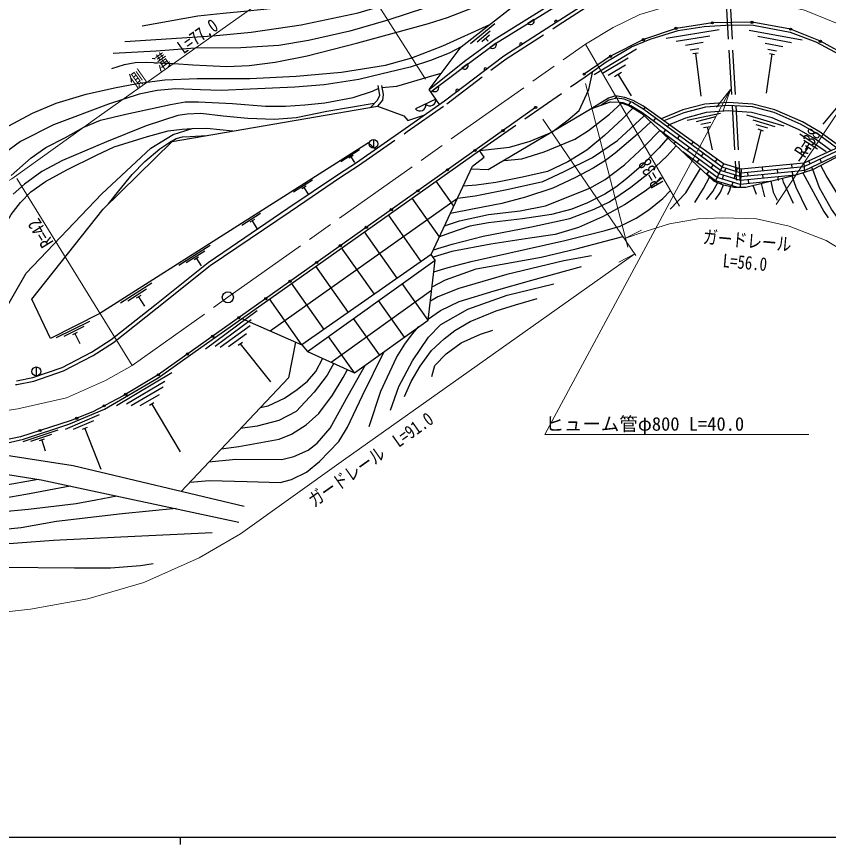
# Model space of a CAD drawing. Units: millimetres, scale not verified. Extents: x 40000 to 680000, y 20000 to 380000.
# Drawn here: x 145912 to 255617, y 204000 to 315857 of the extents above; entities that cross this region are included whole.
import ezdxf
from ezdxf.enums import TextEntityAlignment as Align

# ---------------------------------------------------------------- set-up
doc = ezdxf.new("R2010")
doc.units = ezdxf.units.MM
doc.header["$LTSCALE"] = 1000
doc.linetypes.add('CHAIN', pattern=[18.5, 12, -1.5, 3.5, -1.5])
doc.linetypes.add('DASHED', pattern=[7.5, 6, -1.5])
for name, color, linetype, lineweight in [('M-BGD', 7, 'Continuous', 25), ('M-BMK', 2, 'CHAIN', 13), ('M-BMK-SRVR', 3, 'Continuous', 25), ('M-STR-HTXT', 7, 'Continuous', 13), ('M-TTL-BAND', 7, 'Continuous', 25)]:
    doc.layers.add(name, color=color, linetype=linetype, lineweight=lineweight)
doc.styles.add('ＭＳ ゴシック', font='')
doc.styles.get('ＭＳ ゴシック').set_extended_font_data('MS Gothic')

# ---------------------------------------------------------------- blocks, each defined once
blk = doc.blocks.new('open_arrow')
at = {"color": 0, "linetype": 'Continuous', "lineweight": -2}
blk.add_lwpolyline([(7.5, 1.25), (0, 0), (7.5, -1.25)], dxfattribs=at)

msp = doc.modelspace()

# ---------------------------------------------------------------- linework, layer by layer
at = {"layer": 'M-BGD', "linetype": 'DASHED'}
for p, q in [((240908, 333774), (243158, 293807)), ((241409, 333774), (243657, 293835)), ((208459, 297751), (222724, 307718)), ((243158, 293807), (243657, 293835))]:
    msp.add_line(p, q, dxfattribs=at)
at = {"layer": 'M-BGD'}
for p, q in [((215830, 315447), (214989, 314924)), ((207230, 312239), (210522, 314934)), ((218661, 314998), (218999, 315214)), ((208156, 312456), (209910, 313921)), ((208767, 312497), (209798, 313382)), ((233691, 312930), (240867, 314088)), ((235044, 312541), (239611, 313251)), ((244926, 314040), (252074, 312719)), ((246070, 313219), (250610, 312353)), ((209282, 312939), (209653, 312537)), ((210700, 312271), (209904, 311682)), ((213940, 311963), (214278, 312180)), ((236320, 311986), (238705, 312375)), ((247085, 312267), (249462, 311832)), ((223972, 308023), (229659, 311491)), ((236933, 311344), (238092, 311529)), ((247447, 311456), (248600, 311241)), ((225074, 308190), (228567, 310292)), ((237303, 310857), (237994, 310954)), ((237649, 310906), (238354, 305090)), ((247974, 310804), (247220, 305527)), ((247632, 310874), (248316, 310733)), ((206891, 309457), (206094, 308868)), ((209144, 308573), (209464, 308816)), ((225836, 307937), (228181, 309339)), ((226714, 307766), (227635, 308365)), ((227175, 308066), (228952, 305165)), ((202907, 306441), (202117, 305842)), ((205339, 305680), (205659, 305923)), ((258585, 305826), (254863, 301303)), ((202563, 304709), (199810, 303388)), ((226803, 304756), (227037, 305098)), ((228636, 303893), (228925, 304316)), ((230665, 303317), (230844, 303580)), ((230318, 302809), (230382, 302904)), ((231992, 301715), (232275, 302128)), ((236546, 301839), (241023, 302792)), ((237770, 301691), (240411, 302352)), ((244565, 302578), (249589, 301076)), ((233884, 300939), (234093, 301244)), ((238391, 301324), (239737, 301586)), ((238741, 300869), (239697, 301024)), ((239219, 300946), (239886, 297837)), ((245402, 301901), (248357, 301015)), ((245808, 301273), (247360, 300830)), ((233320, 300113), (233602, 300526)), ((246476, 300504), (245402, 296080)), ((246844, 300386), (246108, 300621)), ((251755, 300031), (255289, 297643)), ((194144, 299260), (194144, 298060)), ((234755, 298667), (234930, 298923)), ((235212, 299337), (235494, 299750)), ((237104, 298560), (237341, 298908)), ((252298, 299151), (254118, 297967)), ((192268, 297848), (189738, 296237)), ((236539, 297734), (236822, 298147)), ((252884, 298192), (251587, 296318)), ((252496, 298444), (253271, 297941)), ((191395, 297079), (190804, 296703)), ((191100, 296891), (191583, 296132)), ((236230, 297282), (236257, 297321)), ((237867, 296132), (238149, 296545)), ((238431, 296958), (238714, 297371)), ((240323, 296182), (240589, 296571)), ((254695, 296156), (254484, 296609)), ((239759, 295356), (240041, 295769)), ((241421, 295973), (240296, 293581)), ((241594, 294868), (241743, 295345)), ((243177, 294908), (243326, 295385)), ((246730, 295000), (246686, 295505)), ((250710, 295406), (250668, 295887)), ((252289, 296043), (252378, 294831)), ((253127, 295969), (252952, 296347)), ((253491, 295186), (253338, 295516)), ((239194, 294529), (239476, 294943)), ((241297, 293913), (241446, 294390)), ((242881, 293953), (243029, 294430)), ((243828, 295230), (243669, 292796)), ((244784, 294299), (244741, 294797)), ((246817, 294003), (246774, 294502)), ((248764, 294705), (248720, 295203)), ((248851, 293708), (248807, 294207)), ((250797, 294410), (250754, 294908)), ((185887, 293751), (183356, 292140)), ((204993, 290225), (202600, 293611)), ((241088, 293238), (241149, 293435)), ((242584, 292998), (242732, 293475)), ((244871, 293302), (244828, 293800)), ((246548, 293312), (246972, 291518)), ((246871, 293391), (246861, 293505)), ((185030, 292956), (184439, 292580)), ((184735, 292768), (185298, 291882)), ((245891, 291799), (245451, 293041)), ((180174, 273385), (205501, 291310)), ((203051, 286078), (199350, 291314)), ((178885, 289258), (176354, 287647)), ((200605, 282770), (196160, 289059)), ((178044, 288438), (177453, 288062)), ((177749, 288250), (178393, 287238)), ((197356, 280499), (192923, 286772)), ((172065, 284917), (167847, 282232)), ((171350, 284178), (168820, 282567)), ((194260, 278336), (189839, 284592)), ((170509, 283358), (169919, 282982)), ((170214, 283170), (170858, 282157)), ((201938, 283701), (184471, 271495)), ((185233, 270614), (202470, 282958)), ((190756, 275887), (186348, 282125)), ((164176, 279824), (159958, 277139)), ((187477, 273596), (183083, 279818)), ((201533, 274856), (198015, 279768)), ((163493, 279034), (160963, 277423)), ((188407, 269173), (202003, 278905)), ((162684, 278163), (162094, 277787)), ((162389, 277975), (163194, 276710)), ((184471, 271495), (180087, 277702)), ((198324, 272559), (194807, 277471)), ((178415, 276113), (171423, 270919)), ((155754, 274676), (151285, 272433)), ((177592, 274860), (172732, 271289)), ((177463, 274056), (173410, 271128)), ((194969, 270158), (191452, 275068)), ((154995, 273959), (152314, 272614)), ((154102, 273175), (153476, 272861)), ((153789, 273018), (154462, 271678)), ((177004, 272984), (174572, 271227)), ((176423, 271824), (175856, 271414)), ((191580, 267732), (188064, 272642)), ((176139, 271619), (180215, 266517)), ((148577, 268510), (148577, 267310)), ((166898, 267726), (159415, 263270)), ((165952, 266563), (160754, 263505)), ((165742, 265776), (161412, 263275)), ((165176, 264756), (162579, 263256)), ((164481, 263662), (163874, 263311)), ((164178, 263487), (168011, 257030)), ((157065, 262025), (152465, 260066)), ((156321, 261219), (153561, 260044)), ((151509, 259975), (146758, 258416)), ((155439, 260355), (154795, 260080)), ((155117, 260217), (157306, 254723)), ((150652, 259378), (147802, 258443)), ((149653, 258735), (148988, 258516)), ((149320, 258626), (149788, 257200))]:
    msp.add_line(p, q, dxfattribs=at)
for points in [[(233785, 340308), (231825, 337215), (229091, 332873), (227518, 330714), (225417, 328322), (223512, 326536), (221969, 325356), (219558, 323791), (216151, 322208), (208865, 319618), (196073, 315390), (190928, 313884), (185348, 312615), (181350, 311959), (176228, 311638), (170068, 311576), (164759, 311192), (158968, 310851)], [(160527, 312484), (172456, 313268), (177625, 313764), (184373, 314739), (192055, 316382), (199304, 318566), (204251, 320023), (213866, 322903), (217742, 324395), (219971, 325715), (221914, 327142), (224045, 329272), (226780, 332621), (228749, 335342), (231300, 338753)], [(229079, 337565), (227403, 335245), (225260, 332718), (222991, 330249), (221153, 328440), (220396, 327825), (218669, 326535), (216401, 325371), (213110, 324006), (205615, 321579), (198750, 319292), (195518, 318662), (191903, 318023), (182366, 317109), (177138, 316583), (173813, 316285), (170406, 315913), (162885, 314558)], [(201643, 306007), (206005, 311783), (216865, 320284), (225342, 321989)], [(203069, 303994), (201643, 306007), (206426, 309809), (210437, 312753), (218894, 318030), (220948, 319344), (225054, 321095), (225823, 319591)], [(191829, 296159), (198425, 300730), (203749, 304472), (211766, 310565), (218830, 315106), (227161, 320449)], [(201885, 305665), (206493, 309162), (210640, 312226), (219078, 317461), (221236, 318847), (225259, 320695)], [(158803, 308855), (160517, 309370), (161944, 309637), (163519, 309707), (167147, 309508), (169752, 309340), (171567, 309227), (174323, 309089), (177330, 309239), (180862, 309690), (185170, 310555), (192032, 312301), (196495, 313535), (201595, 314925), (204143, 315726), (210786, 318320)], [(144174, 300715), (148060, 302782), (151255, 304157), (155312, 305368), (159129, 306247), (162197, 306807), (165940, 307289), (170329, 307480), (177416, 307504), (183701, 307814), (189807, 308332), (195765, 309310), (199324, 310267), (203498, 311911), (209856, 314797)], [(272865, 300351), (269163, 302595), (260796, 308760), (258664, 310262), (254535, 312510), (250502, 314156), (245300, 315085), (239938, 315003), (235032, 314263), (230616, 312743), (226163, 310490), (222612, 308076)], [(222724, 307718), (225568, 309745), (229025, 311745), (231526, 312802), (235307, 313992), (238811, 314535), (242481, 314741), (245496, 314709), (250453, 313758), (253918, 312441), (258355, 310055), (263425, 306438), (267216, 303638), (271403, 299677), (274811, 297180), (276903, 295889), (278518, 295191), (280533, 294824), (282370, 294923), (283781, 295397)], [(206005, 311783), (204362, 310911), (201865, 309942), (199089, 308998), (195308, 308113), (192161, 307331), (187473, 306612), (183495, 306307), (177466, 306030), (173549, 305860), (170749, 305948), (167378, 306071), (164911, 305870), (162477, 305354), (158322, 304020), (150898, 301207), (146437, 298965), (144223, 297340)], [(195270, 306278), (197291, 306447), (201558, 307702), (203304, 308206)], [(208459, 297751), (212507, 298203), (215302, 299018), (218225, 300226), (220449, 301916), (221928, 303161), (223234, 306011), (223766, 308461)], [(193790, 303612), (194684, 304569), (195018, 305257), (194795, 306554)], [(195223, 306537), (195449, 305305), (195382, 304560), (194687, 303767)], [(145187, 294389), (147885, 296767), (149875, 298174), (152529, 299508), (155010, 300900), (157276, 301846), (160690, 302689), (166729, 303958), (168675, 304326), (170487, 304355), (175108, 304118), (179564, 303747), (182236, 303734), (184867, 303908), (187579, 304217), (191400, 304943), (194004, 305788), (194856, 306203)], [(266241, 302153), (252270, 295565), (243843, 294705), (241255, 295494), (230668, 303315), (229144, 304229), (228027, 304673), (227034, 304809), (225957, 304559), (224910, 303885)], [(257173, 298283), (254510, 300246), (252107, 301618), (248394, 303253), (245413, 304040), (242065, 304262), (238921, 304014), (235953, 303232), (233007, 302025)], [(216054, 303577), (165055, 267452), (160298, 264608), (156223, 262455), (153139, 261229), (146464, 259087), (142946, 258335), (140525, 257986), (138418, 257986)], [(194237, 304091), (187821, 303020), (183715, 302193), (180785, 301929), (177185, 302073), (173837, 302399), (170813, 302758), (168947, 302691), (167716, 302482), (163440, 301071), (158082, 298916), (152110, 296392), (149346, 294925), (147000, 293227), (145471, 291843)], [(194418, 297954), (193449, 298813), (157183, 275729), (150478, 272364), (147973, 277695), (157601, 289816), (166940, 298981), (194687, 303767), (198240, 302450), (198772, 301825), (201087, 302601)], [(229191, 303487), (227781, 302030), (225369, 299790), (222991, 297815), (220391, 296229), (217658, 294937), (214262, 294142), (210665, 293436), (208064, 293070), (206268, 292947)], [(223655, 303435), (209647, 295158), (207333, 295222)], [(211799, 296429), (214192, 296646), (217206, 297593), (221368, 299298), (223215, 300441), (226012, 302649), (227690, 304215)], [(261443, 299338), (252406, 295076), (243793, 294197), (241027, 295041), (230390, 302899), (228922, 303779), (227898, 304186), (227481, 304243)], [(256757, 298092), (254291, 299910), (251927, 301261), (248261, 302874), (245348, 303644), (242067, 303861), (238988, 303618), (236080, 302851), (233390, 301750)], [(205501, 291310), (207893, 291624), (212372, 292533), (217020, 293590), (219811, 294868), (223731, 296827), (227126, 299128), (230722, 302454)], [(255978, 297735), (253881, 299281), (251589, 300590), (248013, 302164), (245227, 302900), (242072, 303109), (239114, 302876), (236319, 302139), (234108, 301233)], [(231607, 301623), (229838, 299970), (226783, 297389), (225471, 296405), (223807, 295367), (221335, 294055), (218355, 292661), (214671, 291438), (211467, 290598), (207538, 289852), (204543, 289265)], [(138848, 271951), (139620, 272930), (140515, 274736), (141331, 277136), (141963, 279886), (142587, 283010), (143075, 284815), (144113, 287163), (145190, 289098), (146442, 290728), (147827, 292158), (149836, 293565), (152723, 295165), (156697, 297131), (159123, 298235), (163619, 299642), (166415, 300410), (168281, 300654), (169638, 300727)], [(143647, 275076), (147216, 281191), (157416, 291889), (164066, 298070), (167076, 299907), (169638, 300727), (171632, 300766), (175138, 300395)], [(158358, 290559), (159724, 292310), (161555, 294506), (163240, 296268), (165263, 297994), (166622, 298906), (167491, 299362), (168331, 299591), (169380, 299664), (171597, 299784)], [(203753, 287578), (205778, 288269), (209677, 289094), (213968, 289609), (217406, 290285), (223381, 292679), (225469, 293852), (228074, 295820), (230770, 298363), (232831, 300474)], [(251141, 294445), (243744, 293690), (240799, 294587), (232831, 300474)], [(233909, 299461), (232757, 298099), (230353, 295670), (228388, 293958), (226901, 292826), (225383, 291845), (223076, 290682), (220938, 289825), (218189, 289128), (214257, 288544), (209689, 288002), (207140, 287552), (204411, 286612), (203051, 286078)], [(176652, 249679), (153576, 255137), (138121, 257563), (143273, 257968), (146851, 258763), (152966, 260769), (157773, 262816), (165068, 267029), (170029, 270599), (183314, 279981), (208459, 297751)], [(176353, 275065), (184471, 271495), (185233, 270614), (191580, 267732), (201533, 274856), (202472, 282955), (201938, 283701), (207520, 295622), (209099, 296846), (208459, 297751)], [(202245, 284357), (204771, 285105), (208942, 286166), (215507, 287440), (220663, 288559), (223965, 289852), (226031, 290836), (228927, 292805), (231420, 294775), (233824, 297023), (235043, 298396)], [(247666, 293587), (243695, 293182), (240571, 294134), (235935, 297559)], [(145889, 266645), (148107, 267077), (152066, 268462), (156017, 270515), (158708, 272233), (164615, 276878), (171791, 282635), (182583, 289953), (189418, 294569), (191829, 296159)], [(145956, 266149), (148238, 266593), (152265, 268002), (156267, 270081), (158998, 271825), (164926, 276486), (172088, 282232), (182863, 289539), (189696, 294153), (192109, 295745)], [(234232, 289828), (236344, 292043), (238330, 295310)], [(265695, 282484), (263105, 284570), (260005, 287896), (257020, 291575), (255311, 294379), (254591, 295755)], [(243236, 292799), (240343, 293681), (239038, 294645)], [(250665, 294327), (251215, 292789), (252717, 289724)], [(252146, 294758), (255009, 289509), (255595, 288663)], [(257667, 287595), (256025, 289835), (254409, 292700), (253520, 295195)], [(233232, 294114), (230834, 292248), (228041, 290408), (225085, 288779), (221863, 287334), (218677, 286411), (215272, 285906), (209984, 285085), (204732, 284101), (202205, 283328)], [(237567, 290753), (238737, 292646), (239565, 294150)], [(239141, 291157), (239999, 292217), (240667, 293420)], [(240356, 291131), (241021, 292143), (241459, 293117)], [(247837, 293630), (248164, 292131), (248685, 291061)], [(250882, 290582), (249529, 293467), (249394, 294014)], [(202289, 281375), (204255, 281970), (207338, 282750), (219991, 285597), (225456, 286949), (227455, 287547), (229646, 288603), (231353, 289728), (233229, 291261), (234253, 292353)], [(242026, 291827), (242292, 292379), (242411, 292900)], [(81850, 285479), (83667, 284110), (85330, 282667), (88374, 280103), (91705, 277510), (95444, 274105), (96983, 272336), (98444, 270355), (100400, 266578), (102146, 262706), (103761, 259525), (104629, 258096), (106219, 255553), (107942, 253093), (110444, 250299), (112790, 248541), (116172, 246919), (119796, 245918), (125696, 244810), (129834, 244236), (136407, 244038), (150890, 245114), (159990, 245567), (172363, 246145)], [(167483, 249368), (160164, 248668), (151297, 247639), (146547, 246768), (139649, 246088), (134015, 245758), (128807, 246147), (122945, 247063), (117934, 248389), (114371, 250083), (110873, 252472), (107943, 255489), (105580, 259168), (102539, 264952), (99734, 270453), (98705, 272186), (96845, 274803), (95354, 276479), (93141, 278539), (90309, 280734), (85305, 284290), (82574, 286177)], [(202051, 279318), (203894, 280282), (208028, 281764), (216817, 283341), (221534, 284484), (227847, 286141)], [(223598, 283549), (219877, 282864), (212141, 281005), (205696, 279131), (202843, 278004), (201827, 277389)], [(201553, 275021), (203192, 276163), (205716, 277354), (210439, 278814), (215553, 280235), (222269, 282095)], [(196444, 262691), (197554, 265883), (199408, 269333), (201571, 272551), (203243, 274266), (206902, 276320), (212186, 278211), (218524, 279723)], [(198320, 264543), (199215, 266552), (200437, 268623), (201994, 270738), (203673, 272315), (205139, 273447), (207201, 274652), (210715, 276099), (213320, 276887), (216247, 277743)], [(100565, 273263), (101571, 271081), (103279, 267671), (104836, 264831), (106061, 262663), (107163, 260953), (107915, 259764), (109353, 257951), (111216, 255775), (112875, 254393), (114995, 253036), (117678, 251827), (120262, 251154), (123421, 250662), (127839, 250222), (133398, 249830), (137470, 249971), (140884, 250260), (147186, 251338), (153168, 252433)], [(193550, 260457), (195128, 265228), (197260, 269799), (198379, 271594), (199431, 272987), (200286, 273963)], [(202020, 267216), (202452, 268697), (203960, 270283), (205979, 271763), (208582, 272926), (210253, 273473)], [(183597, 271880), (182638, 267064), (168140, 251692)], [(102586, 271186), (103329, 269462), (105281, 266357), (107647, 262726), (109215, 260573), (111377, 258100), (114085, 255618), (116654, 254136), (118978, 253055), (121779, 252142), (124425, 251753), (127556, 251636), (134346, 251564), (139063, 251958), (143752, 252446), (148826, 253340)], [(169344, 252968), (171984, 253178), (177052, 253033), (181519, 252906), (183044, 253325), (185068, 254288), (186834, 255723), (189453, 258428), (190646, 260373), (192645, 264647), (195592, 270604)], [(178846, 263043), (179891, 263276), (182103, 264314), (183847, 265448), (185210, 266605), (186350, 267890), (187286, 269682)], [(171903, 255682), (175526, 256073), (181753, 256030), (183367, 256400), (185300, 257265), (186545, 258237), (188289, 260240), (190724, 264638), (193053, 268787)], [(188770, 269008), (187905, 267395), (186142, 265115), (183679, 262498), (181339, 261292), (178407, 260516), (176159, 260194)], [(173553, 257431), (175955, 257774), (181388, 258754), (183057, 259425), (185062, 260701), (186746, 262233), (188588, 264711), (190035, 267098), (190627, 268165)], [(133168, 255093), (138199, 255016), (149240, 253274), (175929, 247559)], [(139824, 248574), (147518, 249298), (153970, 250050), (156623, 250563), (159454, 251087)], [(143872, 241481), (153730, 241371), (158613, 241384), (162645, 241670), (164390, 241958)]]:
    msp.add_lwpolyline(points, dxfattribs=at)
at = {"layer": 'M-BGD', "linetype": 'DASHED'}
for points in [[(192109, 295745), (198711, 300320), (204044, 304068), (212053, 310155), (219100, 314685), (227452, 320042)], [(108466, 277655), (112300, 273479), (114598, 271589), (118405, 269648), (122036, 268290), (125563, 267205), (130711, 266024), (134380, 265620), (138301, 265556), (145956, 266149)]]:
    msp.add_lwpolyline(points, dxfattribs=at)
at = {"layer": 'M-BGD'}
msp.add_lwpolyline([(266512, 301988), (265970, 302318), (252289, 296043), (243828, 295230), (241421, 295973), (231752, 302928), (230531, 303804), (229248, 304503), (228125, 304903), (226847, 305132), (225882, 304844), (223655, 303435), (226165, 304335), (227330, 304298), (228628, 303826), (230391, 302766), (240065, 293680), (241268, 293161), (242842, 292802), (244438, 292791), (251236, 294468), (253520, 295195)], close=True, dxfattribs=at)
for centre, radius in [((235032, 314263), 150), ((239938, 315003), 150), ((245300, 315085), 150), ((250502, 314156), 150), ((230616, 312743), 150), ((254535, 312510), 150), ((226163, 310490), 150), ((222612, 308076), 150), ((216054, 303577), 150), ((211631, 300444), 150), ((194144, 298660), 600), ((207845, 297762), 150), ((204148, 295143), 150), ((200143, 292306), 150), ((196546, 289758), 150), ((193173, 287369), 150), ((189676, 284892), 150), ((186470, 282621), 150), ((182876, 280075), 150), ((179588, 277746), 150), ((175948, 275168), 150), ((172415, 272666), 150), ((169009, 270252), 150), ((148577, 267910), 600), ((165055, 267452), 150), ((160663, 264827), 150), ((157754, 263264), 150), ((154021, 261580), 150), ((149074, 259924), 150)]:
    msp.add_circle(centre, radius, dxfattribs=at)
for centre, radius, start, end in [((215358, 315268), 505, 222.98861, 20.6468), ((218813, 315133), 203, 23.71365, 221.63703), ((210244, 312055), 505, 227.62695, 25.28514), ((214092, 312098), 203, 23.76993, 221.69331), ((206435, 309241), 505, 227.62695, 25.28514), ((209285, 308720), 203, 28.27579, 226.19918), ((202453, 306219), 505, 228.36543, 26.02362), ((205480, 305827), 203, 28.27579, 226.19918), ((201769, 304598), 802, 223.34503, 7.91917), ((200421, 303878), 784, 218.73082, 12.53339)]:
    msp.add_arc(centre, radius, start, end, dxfattribs=at)
at = {"layer": 'M-BMK'}
msp.add_lwpolyline([(89240, 292609), (106070, 275276), (110129, 271603), (113199, 269428), (118249, 266471), (123439, 264464), (128322, 262985), (132278, 262246), (137284, 261999), (141563, 262214), (146090, 262848), (152655, 264346), (157935, 266669), (161525, 268692), (174466, 277929), (222781, 312147), (226516, 314374), (230119, 316146), (235321, 317685), (239185, 318150), (243220, 318131), (246804, 317964), (252398, 316708), (256708, 314983)], dxfattribs=at)
at = {"layer": 'M-BMK-SRVR'}
msp.add_circle((174466, 277929), 750, dxfattribs=at)
at = {"layer": 'M-STR-HTXT'}
for p, q in [((201152, 307388), (186475, 330510)), ((222781, 312147), (235472, 290250)), ((262744, 311673), (248547, 290449)), ((222784, 306810), (228499, 284682)), ((217014, 302000), (229604, 283569)), ((161525, 268692), (145935, 293960)), ((228179, 285919), (230377, 287013)), ((229455, 283788), (227273, 282661))]:
    msp.add_line(p, q, dxfattribs=at)
for points in [[(110830, 313440), (127187, 296592), (128364, 295470), (128826, 295109), (129982, 294284), (131053, 293664), (131787, 293307), (133405, 292728), (134975, 292245), (135476, 292148), (136606, 292051), (138095, 292059), (139642, 292224), (142477, 292741), (143387, 293004), (144546, 293526), (145253, 293935), (157082, 302379), (206311, 337244), (211266, 340250), (218505, 343825), (220761, 344576)], [(242376, 306003), (217287, 259376), (252969, 259376)], [(228179, 285919), (230874, 286819), (234120, 287836), (238036, 288544), (241289, 288675), (245914, 288529), (250328, 287524), (255294, 285610), (259024, 283361), (262234, 280791), (263650, 279369)], [(138242, 235059), (141276, 235075), (147784, 235769), (155554, 237185), (163114, 239376), (170599, 242744), (176170, 245972), (190111, 255924), (229455, 283788)]]:
    msp.add_lwpolyline(points, dxfattribs=at)
at = {"layer": 'M-TTL-BAND'}
for p, q in [((40000, 205000), (579000, 205000)), ((168000, 205000), (168000, 204000))]:
    msp.add_line(p, q, dxfattribs=at)

# ---------------------------------------------------------------- block references
at = {"layer": 'M-STR-HTXT', "xscale": 400, "yscale": 400, "rotation": 241.7}
msp.add_blockref('open_arrow', (242376, 306003), dxfattribs=at)

# ---------------------------------------------------------------- texts
at = {"layer": 'M-STR-HTXT', "style": 'ＭＳ ゴシック', "width": 0.8}
for s, rotation, p in [('側\u3000溝\u3000L=77.0', 35.306, (167959, 309699)), ('R=38', 56.22, (253984, 298015)), ('R=38', 120.095, (232842, 295411)), ('R=42', 121.674, (150379, 287352)), ('ガードレール', 354.819, (244508, 284133)), ('L=56.0', 354.819, (244203, 281186)), ('ガードレール\u3000L=91.0', 35.306, (194595, 254802))]:
    msp.add_text(s, height=1833, rotation=rotation, dxfattribs=at).set_placement(p, align=Align.BOTTOM_CENTER)
at = {"layer": 'M-STR-HTXT', "style": 'ＭＳ ゴシック'}
msp.add_text('ヒューム管φ800 L=40.0', height=1833, dxfattribs=at).set_placement((217361, 260821), align=Align.MIDDLE_LEFT)

doc.saveas('drawing.dxf')
